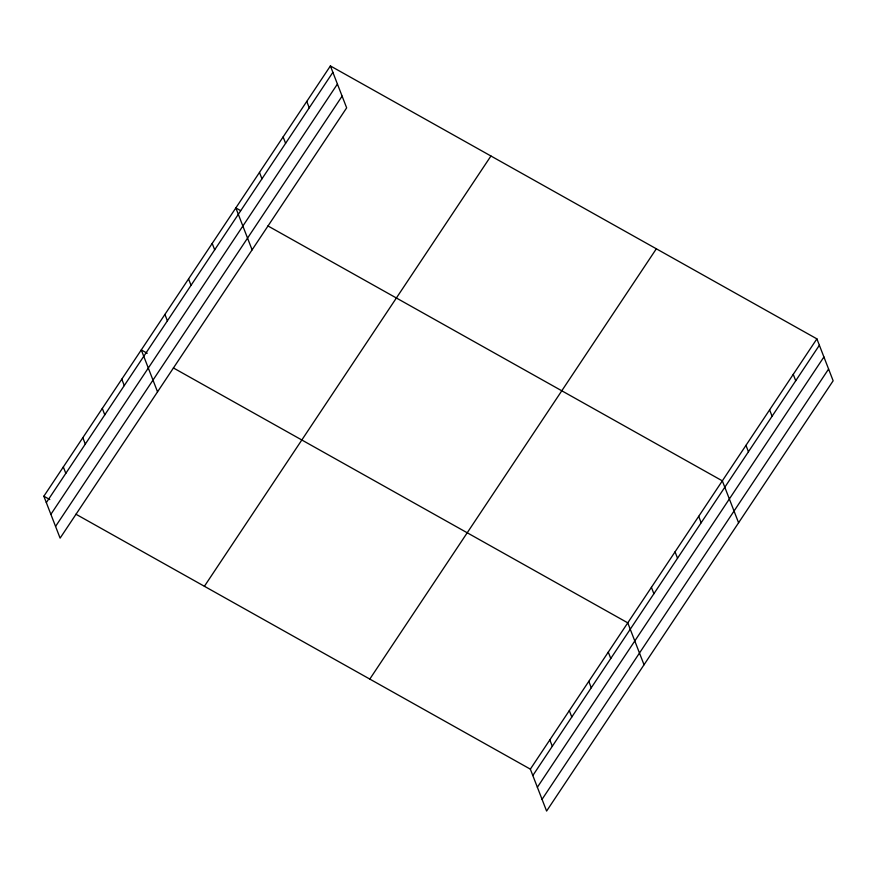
<?xml version="1.0" encoding="UTF-8"?>
<svg xmlns="http://www.w3.org/2000/svg" width="877" height="877" viewBox="0 0 877 877"><rect width="100%" height="100%" fill="white"/><g stroke="black" fill="none" stroke-linecap="round" stroke-linejoin="round"><path stroke-width="1.32" d="M330.399 65.939L346.656 107.86L60.107 538.138L43.85 496.218L330.399 65.939L816.893 338.862L833.15 380.782L546.601 811.061L530.344 769.14L75.959 514.229M46.328 502.609L332.876 72.331M50.877 514.339L337.426 84.049M55.558 526.419L342.107 96.13M204.396 586.285L490.945 155.996M369.798 679.072L656.347 248.794M530.344 769.14L816.893 338.862M532.821 775.531L819.37 345.253M537.371 787.261L823.92 356.972M542.052 799.342L828.601 369.053M240.594 210.601L235.836 207.926L252.094 249.857M267.945 225.948L722.33 480.848L738.587 522.769M147.226 353.256L141.274 349.923L157.542 391.844M173.383 367.934L627.768 622.845L644.025 664.766M43.85 496.218L49.792 499.55M793.246 374.358L795.724 380.75M769.611 409.855L772.089 416.246M745.965 445.352L748.443 451.743M698.684 516.345L701.162 522.736M675.049 551.852L677.526 558.243M651.403 587.349L653.891 593.74M608.287 652.104L610.765 658.495M588.796 681.363L591.273 687.754M569.316 710.622L571.793 717.013M306.753 101.436L309.241 107.827M549.824 739.881L552.302 746.272M283.118 136.933L285.595 143.324M259.482 172.429L261.96 178.82M212.201 243.433L214.679 249.824M188.555 278.93L191.033 285.321M164.92 314.426L167.397 320.818M121.793 379.182L124.271 385.573M102.302 408.441L104.78 414.832M82.822 437.7L85.299 444.091M63.33 466.959L65.819 473.35"/></g></svg>
